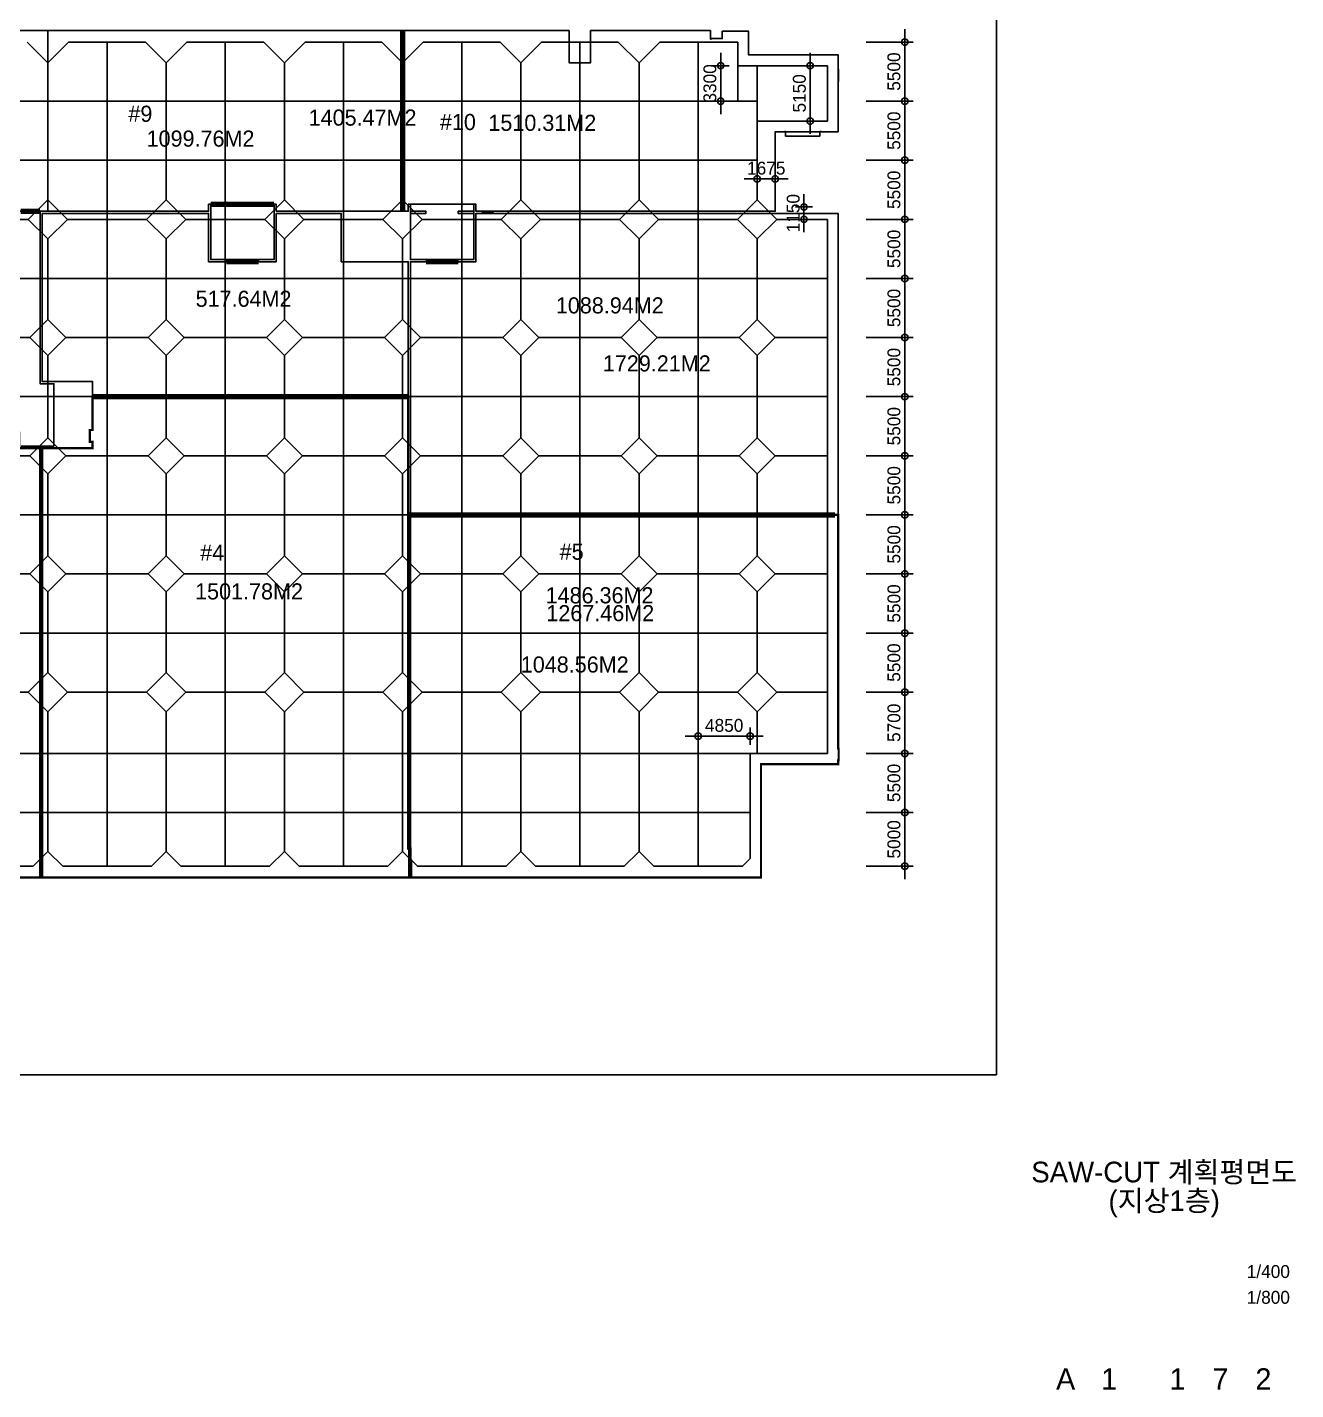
# Model space of a CAD drawing. Header units: millimetres. Extents: x -224470 to 893780, y -1288009 to 197746.
# Drawn here: x 201806 to 319839, y -222928 to -96132 of the extents above; entities that cross this region are included whole.
import ezdxf
from ezdxf.enums import TextEntityAlignment as Align

# ---------------------------------------------------------------- set-up
doc = ezdxf.new("R2010")
doc.units = ezdxf.units.MM
doc.header["$LTSCALE"] = 1000
doc.header["$MEASUREMENT"] = 0
doc.header["$PDSIZE"] = -10
doc.layers.get('0').update_dxf_attribs({"linetype": 'CONTINUOUS'})
doc.layers.get('Defpoints').update_dxf_attribs({"color": 171, "linetype": 'CONTINUOUS'})
for name, color, linetype in [('NDIM', 7, 'CONTINUOUS'), ('SAW-CUT', 6, 'CONTINUOUS'), ('TEXT-TITLE', 6, 'CONTINUOUS'), ('TEXT-기입', 6, 'CONTINUOUS')]:
    doc.layers.add(name, color=color, linetype=linetype)
doc.styles.add('CGS', font='cgse', dxfattribs={"bigfont": 'cgs'})
doc.styles.add('나눔바른고딕', font='')
doc.styles.get('나눔바른고딕').set_extended_font_data('나눔바른고딕')
doc.dimstyles.new('NDIM 1200', dxfattribs={"dimscale": 500, "dimtxt": 3, "dimasz": 1, "dimexe": 2, "dimexo": 2, "dimgap": 1, "dimtad": 1, "dimdec": 0, "dimdsep": 46, "dimtxsty": 'CGS', "dimblk": 'DOT0', "dimcen": 1, "dimdle": 8, "dimclrd": 2, "dimclre": 2, "dimclrt": 2, "dimadec": 0, "dimazin": 0, "dimtfac": 1, "dimtdec": 0, "dimtix": 1, "dimtmove": 2, "dimatfit": 3, "dimldrblk": 'DOT0', "dimfxl": 1, "dimtolj": 1, "dimtzin": 0, "dimlwd": -1, "dimlwe": -1, "dimarcsym": 0})

# ---------------------------------------------------------------- blocks, each defined once
blk = doc.blocks.new('DOT0')
blk.add_line((-3, 0), (3, 0))
at = {"color": 6}
blk.add_circle((0, 0), 0.75, dxfattribs=at)
blk = doc.blocks.new('*D247')
at = {"layer": 'Defpoints', "color": 0, "ltscale": 0.4, "transparency": 16777216}
for p in [(267930, -99709), (266330, -103009), (267930, -103009)]:
    blk.add_point(p, dxfattribs=at)
at = {"layer": 'NDIM', "ltscale": 0.4, "transparency": 16777216}
for p, q in [((267130, -99709), (265530, -99709)), ((266330, -99309), (266330, -98909)), ((266330, -99709), (266330, -103009)), ((267130, -103009), (265530, -103009)), ((266330, -103409), (266330, -103809))]:
    blk.add_line(p, q, dxfattribs=at)
at = {"layer": 'NDIM', "ltscale": 0.4, "transparency": 16777216, "xscale": 400, "yscale": 400, "zscale": 400}
for p, rotation in [((266330, -99709), 270), ((266330, -103009), 90)]:
    blk.add_blockref('DOT0', p, dxfattribs=dict(at, rotation=rotation))
at = {"layer": 'NDIM', "ltscale": 0.4, "transparency": 16777216, "insert": (265330, -101359), "char_height": 1200, "attachment_point": 5, "rotation": 90, "style": 'CGS'}
blk.add_mtext('\\A1;3300', dxfattribs=at)
blk = doc.blocks.new('*D249')
at = {"layer": 'Defpoints', "color": 0, "ltscale": 0.4, "transparency": 16777216}
for p in [(269080, -162109), (264230, -163709), (269080, -163709)]:
    blk.add_point(p, dxfattribs=at)
at = {"layer": 'NDIM', "ltscale": 0.4, "transparency": 16777216}
for p, q in [((264230, -162909), (264230, -161309)), ((264630, -162109), (268680, -162109)), ((269080, -162909), (269080, -161309))]:
    blk.add_line(p, q, dxfattribs=at)
at = {"layer": 'NDIM', "ltscale": 0.4, "transparency": 16777216, "xscale": 400, "yscale": 400, "zscale": 400, "rotation": 180}
blk.add_blockref('DOT0', (264230, -162109), dxfattribs=at)
at = {"layer": 'NDIM', "ltscale": 0.4, "transparency": 16777216, "xscale": 400, "yscale": 400, "zscale": 400}
blk.add_blockref('DOT0', (269080, -162109), dxfattribs=at)
at = {"layer": 'NDIM', "ltscale": 0.4, "transparency": 16777216, "insert": (266655, -161109), "char_height": 1200, "attachment_point": 5, "style": 'CGS'}
blk.add_mtext('\\A1;4850', dxfattribs=at)
blk = doc.blocks.new('*D223')
at = {"layer": 'Defpoints', "color": 0, "ltscale": 0.4, "transparency": 16777216}
for p in [(279055, -108509), (283455, -108509), (279055, -114009)]:
    blk.add_point(p, dxfattribs=at)
at = {"layer": 'NDIM', "ltscale": 0.4, "transparency": 16777216}
for p, q in [((279855, -108509), (284255, -108509)), ((283455, -113609), (283455, -108909)), ((279855, -114009), (284255, -114009))]:
    blk.add_line(p, q, dxfattribs=at)
at = {"layer": 'NDIM', "ltscale": 0.4, "transparency": 16777216, "xscale": 400, "yscale": 400, "zscale": 400}
for p, rotation in [((283455, -108509), 90), ((283455, -114009), 270)]:
    blk.add_blockref('DOT0', p, dxfattribs=dict(at, rotation=rotation))
at = {"layer": 'NDIM', "ltscale": 0.4, "transparency": 16777216, "insert": (282455, -111259), "char_height": 1200, "attachment_point": 5, "rotation": 90, "style": 'CGS'}
blk.add_mtext('\\A1;5500', dxfattribs=at)
blk = doc.blocks.new('*D224')
at = {"layer": 'Defpoints', "color": 0, "ltscale": 0.4, "transparency": 16777216}
for p in [(279055, -114009), (283455, -114009), (279055, -119509)]:
    blk.add_point(p, dxfattribs=at)
at = {"layer": 'NDIM', "ltscale": 0.4, "transparency": 16777216}
for p, q in [((279855, -114009), (284255, -114009)), ((283455, -119109), (283455, -114409)), ((279855, -119509), (284255, -119509))]:
    blk.add_line(p, q, dxfattribs=at)
at = {"layer": 'NDIM', "ltscale": 0.4, "transparency": 16777216, "xscale": 400, "yscale": 400, "zscale": 400}
for p, rotation in [((283455, -114009), 90), ((283455, -119509), 270)]:
    blk.add_blockref('DOT0', p, dxfattribs=dict(at, rotation=rotation))
at = {"layer": 'NDIM', "ltscale": 0.4, "transparency": 16777216, "insert": (282455, -116759), "char_height": 1200, "attachment_point": 5, "rotation": 90, "style": 'CGS'}
blk.add_mtext('\\A1;5500', dxfattribs=at)
blk = doc.blocks.new('*D225')
at = {"layer": 'Defpoints', "color": 0, "ltscale": 0.4, "transparency": 16777216}
for p in [(279055, -119509), (283455, -119509), (279055, -125009)]:
    blk.add_point(p, dxfattribs=at)
at = {"layer": 'NDIM', "ltscale": 0.4, "transparency": 16777216}
for p, q in [((279855, -119509), (284255, -119509)), ((283455, -124609), (283455, -119909)), ((279855, -125009), (284255, -125009))]:
    blk.add_line(p, q, dxfattribs=at)
at = {"layer": 'NDIM', "ltscale": 0.4, "transparency": 16777216, "xscale": 400, "yscale": 400, "zscale": 400}
for p, rotation in [((283455, -119509), 90), ((283455, -125009), 270)]:
    blk.add_blockref('DOT0', p, dxfattribs=dict(at, rotation=rotation))
at = {"layer": 'NDIM', "ltscale": 0.4, "transparency": 16777216, "insert": (282455, -122259), "char_height": 1200, "attachment_point": 5, "rotation": 90, "style": 'CGS'}
blk.add_mtext('\\A1;5500', dxfattribs=at)
blk = doc.blocks.new('*D226')
at = {"layer": 'Defpoints', "color": 0, "ltscale": 0.4, "transparency": 16777216}
for p in [(279055, -125009), (283455, -125009), (279055, -130509)]:
    blk.add_point(p, dxfattribs=at)
at = {"layer": 'NDIM', "ltscale": 0.4, "transparency": 16777216}
for p, q in [((279855, -125009), (284255, -125009)), ((283455, -130109), (283455, -125409)), ((279855, -130509), (284255, -130509))]:
    blk.add_line(p, q, dxfattribs=at)
at = {"layer": 'NDIM', "ltscale": 0.4, "transparency": 16777216, "xscale": 400, "yscale": 400, "zscale": 400}
for p, rotation in [((283455, -125009), 90), ((283455, -130509), 270)]:
    blk.add_blockref('DOT0', p, dxfattribs=dict(at, rotation=rotation))
at = {"layer": 'NDIM', "ltscale": 0.4, "transparency": 16777216, "insert": (282455, -127759), "char_height": 1200, "attachment_point": 5, "rotation": 90, "style": 'CGS'}
blk.add_mtext('\\A1;5500', dxfattribs=at)
blk = doc.blocks.new('*D227')
at = {"layer": 'Defpoints', "color": 0, "ltscale": 0.4, "transparency": 16777216}
for p in [(279055, -130509), (283455, -130509), (279055, -136009)]:
    blk.add_point(p, dxfattribs=at)
at = {"layer": 'NDIM', "ltscale": 0.4, "transparency": 16777216}
for p, q in [((279855, -130509), (284255, -130509)), ((283455, -135609), (283455, -130909)), ((279855, -136009), (284255, -136009))]:
    blk.add_line(p, q, dxfattribs=at)
at = {"layer": 'NDIM', "ltscale": 0.4, "transparency": 16777216, "xscale": 400, "yscale": 400, "zscale": 400}
for p, rotation in [((283455, -130509), 90), ((283455, -136009), 270)]:
    blk.add_blockref('DOT0', p, dxfattribs=dict(at, rotation=rotation))
at = {"layer": 'NDIM', "ltscale": 0.4, "transparency": 16777216, "insert": (282455, -133259), "char_height": 1200, "attachment_point": 5, "rotation": 90, "style": 'CGS'}
blk.add_mtext('\\A1;5500', dxfattribs=at)
blk = doc.blocks.new('*D228')
at = {"layer": 'Defpoints', "color": 0, "ltscale": 0.4, "transparency": 16777216}
for p in [(279055, -136009), (283455, -136009), (279055, -141509)]:
    blk.add_point(p, dxfattribs=at)
at = {"layer": 'NDIM', "ltscale": 0.4, "transparency": 16777216}
for p, q in [((279855, -136009), (284255, -136009)), ((283455, -141109), (283455, -136409)), ((279855, -141509), (284255, -141509))]:
    blk.add_line(p, q, dxfattribs=at)
at = {"layer": 'NDIM', "ltscale": 0.4, "transparency": 16777216, "xscale": 400, "yscale": 400, "zscale": 400}
for p, rotation in [((283455, -136009), 90), ((283455, -141509), 270)]:
    blk.add_blockref('DOT0', p, dxfattribs=dict(at, rotation=rotation))
at = {"layer": 'NDIM', "ltscale": 0.4, "transparency": 16777216, "insert": (282455, -138759), "char_height": 1200, "attachment_point": 5, "rotation": 90, "style": 'CGS'}
blk.add_mtext('\\A1;5500', dxfattribs=at)
blk = doc.blocks.new('*D229')
at = {"layer": 'Defpoints', "color": 0, "ltscale": 0.4, "transparency": 16777216}
for p in [(279055, -141509), (283455, -141509), (279055, -147009)]:
    blk.add_point(p, dxfattribs=at)
at = {"layer": 'NDIM', "ltscale": 0.4, "transparency": 16777216}
for p, q in [((279855, -141509), (284255, -141509)), ((283455, -146609), (283455, -141909)), ((279855, -147009), (284255, -147009))]:
    blk.add_line(p, q, dxfattribs=at)
at = {"layer": 'NDIM', "ltscale": 0.4, "transparency": 16777216, "xscale": 400, "yscale": 400, "zscale": 400}
for p, rotation in [((283455, -141509), 90), ((283455, -147009), 270)]:
    blk.add_blockref('DOT0', p, dxfattribs=dict(at, rotation=rotation))
at = {"layer": 'NDIM', "ltscale": 0.4, "transparency": 16777216, "insert": (282455, -144259), "char_height": 1200, "attachment_point": 5, "rotation": 90, "style": 'CGS'}
blk.add_mtext('\\A1;5500', dxfattribs=at)
blk = doc.blocks.new('*D230')
at = {"layer": 'Defpoints', "color": 0, "ltscale": 0.4, "transparency": 16777216}
for p in [(279055, -147009), (283455, -147009), (279055, -152509)]:
    blk.add_point(p, dxfattribs=at)
at = {"layer": 'NDIM', "ltscale": 0.4, "transparency": 16777216}
for p, q in [((279855, -147009), (284255, -147009)), ((283455, -152109), (283455, -147409)), ((279855, -152509), (284255, -152509))]:
    blk.add_line(p, q, dxfattribs=at)
at = {"layer": 'NDIM', "ltscale": 0.4, "transparency": 16777216, "xscale": 400, "yscale": 400, "zscale": 400}
for p, rotation in [((283455, -147009), 90), ((283455, -152509), 270)]:
    blk.add_blockref('DOT0', p, dxfattribs=dict(at, rotation=rotation))
at = {"layer": 'NDIM', "ltscale": 0.4, "transparency": 16777216, "insert": (282455, -149759), "char_height": 1200, "attachment_point": 5, "rotation": 90, "style": 'CGS'}
blk.add_mtext('\\A1;5500', dxfattribs=at)
blk = doc.blocks.new('*D231')
at = {"layer": 'Defpoints', "color": 0, "ltscale": 0.4, "transparency": 16777216}
for p in [(279055, -152509), (283455, -152509), (279055, -158009)]:
    blk.add_point(p, dxfattribs=at)
at = {"layer": 'NDIM', "ltscale": 0.4, "transparency": 16777216}
for p, q in [((279855, -152509), (284255, -152509)), ((283455, -157609), (283455, -152909)), ((279855, -158009), (284255, -158009))]:
    blk.add_line(p, q, dxfattribs=at)
at = {"layer": 'NDIM', "ltscale": 0.4, "transparency": 16777216, "xscale": 400, "yscale": 400, "zscale": 400}
for p, rotation in [((283455, -152509), 90), ((283455, -158009), 270)]:
    blk.add_blockref('DOT0', p, dxfattribs=dict(at, rotation=rotation))
at = {"layer": 'NDIM', "ltscale": 0.4, "transparency": 16777216, "insert": (282455, -155259), "char_height": 1200, "attachment_point": 5, "rotation": 90, "style": 'CGS'}
blk.add_mtext('\\A1;5500', dxfattribs=at)
blk = doc.blocks.new('*D232')
at = {"layer": 'Defpoints', "color": 0, "ltscale": 0.4, "transparency": 16777216}
for p in [(279055, -158009), (283455, -158009), (279055, -163709)]:
    blk.add_point(p, dxfattribs=at)
at = {"layer": 'NDIM', "ltscale": 0.4, "transparency": 16777216}
for p, q in [((279855, -158009), (284255, -158009)), ((283455, -163309), (283455, -158409)), ((279855, -163709), (284255, -163709))]:
    blk.add_line(p, q, dxfattribs=at)
at = {"layer": 'NDIM', "ltscale": 0.4, "transparency": 16777216, "xscale": 400, "yscale": 400, "zscale": 400}
for p, rotation in [((283455, -158009), 90), ((283455, -163709), 270)]:
    blk.add_blockref('DOT0', p, dxfattribs=dict(at, rotation=rotation))
at = {"layer": 'NDIM', "ltscale": 0.4, "transparency": 16777216, "insert": (282455, -160859), "char_height": 1200, "attachment_point": 5, "rotation": 90, "style": 'CGS'}
blk.add_mtext('\\A1;5700', dxfattribs=at)
blk = doc.blocks.new('*D233')
at = {"layer": 'Defpoints', "color": 0, "ltscale": 0.4, "transparency": 16777216}
for p in [(279055, -163709), (283455, -163709), (279055, -169209)]:
    blk.add_point(p, dxfattribs=at)
at = {"layer": 'NDIM', "ltscale": 0.4, "transparency": 16777216}
for p, q in [((279855, -163709), (284255, -163709)), ((283455, -168809), (283455, -164109)), ((279855, -169209), (284255, -169209))]:
    blk.add_line(p, q, dxfattribs=at)
at = {"layer": 'NDIM', "ltscale": 0.4, "transparency": 16777216, "xscale": 400, "yscale": 400, "zscale": 400}
for p, rotation in [((283455, -163709), 90), ((283455, -169209), 270)]:
    blk.add_blockref('DOT0', p, dxfattribs=dict(at, rotation=rotation))
at = {"layer": 'NDIM', "ltscale": 0.4, "transparency": 16777216, "insert": (282455, -166459), "char_height": 1200, "attachment_point": 5, "rotation": 90, "style": 'CGS'}
blk.add_mtext('\\A1;5500', dxfattribs=at)
blk = doc.blocks.new('*D234')
at = {"layer": 'Defpoints', "color": 0, "ltscale": 0.4, "transparency": 16777216}
for p in [(279055, -169209), (283455, -169209), (279055, -174209)]:
    blk.add_point(p, dxfattribs=at)
at = {"layer": 'NDIM', "ltscale": 0.4, "transparency": 16777216}
for p, q in [((279855, -169209), (284255, -169209)), ((283455, -173809), (283455, -169609)), ((279855, -174209), (284255, -174209))]:
    blk.add_line(p, q, dxfattribs=at)
at = {"layer": 'NDIM', "ltscale": 0.4, "transparency": 16777216, "xscale": 400, "yscale": 400, "zscale": 400}
for p, rotation in [((283455, -169209), 90), ((283455, -174209), 270)]:
    blk.add_blockref('DOT0', p, dxfattribs=dict(at, rotation=rotation))
at = {"layer": 'NDIM', "ltscale": 0.4, "transparency": 16777216, "insert": (282455, -171709), "char_height": 1200, "attachment_point": 5, "rotation": 90, "style": 'CGS'}
blk.add_mtext('\\A1;5000', dxfattribs=at)
blk = doc.blocks.new('*D335')
at = {"layer": 'Defpoints', "color": 0, "ltscale": 0.4, "transparency": 16777216}
for p in [(269730, -110251), (269730, -111851), (271405, -111851)]:
    blk.add_point(p, dxfattribs=at)
at = {"layer": 'NDIM', "ltscale": 0.4, "transparency": 16777216}
for p, q in [((269330, -110251), (268930, -110251)), ((269730, -111051), (269730, -109451)), ((271405, -110251), (269730, -110251)), ((271405, -111051), (271405, -109451)), ((271805, -110251), (272205, -110251))]:
    blk.add_line(p, q, dxfattribs=at)
at = {"layer": 'NDIM', "ltscale": 0.4, "transparency": 16777216, "xscale": 400, "yscale": 400, "zscale": 400}
blk.add_blockref('DOT0', (269730, -110251), dxfattribs=at)
at = {"layer": 'NDIM', "ltscale": 0.4, "transparency": 16777216, "xscale": 400, "yscale": 400, "zscale": 400, "rotation": 180}
blk.add_blockref('DOT0', (271405, -110251), dxfattribs=at)
at = {"layer": 'NDIM', "ltscale": 0.4, "transparency": 16777216, "insert": (270568, -109251), "char_height": 1200, "attachment_point": 5, "style": 'CGS'}
blk.add_mtext('\\A1;1675', dxfattribs=at)
blk = doc.blocks.new('*D336')
at = {"layer": 'Defpoints', "color": 0, "ltscale": 0.4, "transparency": 16777216}
for p in [(272480, -112859), (272480, -114009), (274080, -112859)]:
    blk.add_point(p, dxfattribs=at)
at = {"layer": 'NDIM', "ltscale": 0.4, "transparency": 16777216}
for p, q in [((274080, -112459), (274080, -112059)), ((273280, -112859), (274880, -112859)), ((273280, -114009), (274880, -114009)), ((274080, -114009), (274080, -112859)), ((274080, -114409), (274080, -114809))]:
    blk.add_line(p, q, dxfattribs=at)
at = {"layer": 'NDIM', "ltscale": 0.4, "transparency": 16777216, "xscale": 400, "yscale": 400, "zscale": 400}
for p, rotation in [((274080, -112859), 270), ((274080, -114009), 90)]:
    blk.add_blockref('DOT0', p, dxfattribs=dict(at, rotation=rotation))
at = {"layer": 'NDIM', "ltscale": 0.4, "transparency": 16777216, "insert": (273080, -113434), "char_height": 1200, "attachment_point": 5, "rotation": 90, "style": 'CGS'}
blk.add_mtext('\\A1;1150', dxfattribs=at)
blk = doc.blocks.new('*D341')
at = {"layer": 'Defpoints', "color": 0, "ltscale": 0.4, "transparency": 16777216}
for p in [(279055, -103009), (283455, -103009), (279055, -108509)]:
    blk.add_point(p, dxfattribs=at)
at = {"layer": 'NDIM', "ltscale": 0.4, "transparency": 16777216}
for p, q in [((279855, -103009), (284255, -103009)), ((283455, -108109), (283455, -103409)), ((279855, -108509), (284255, -108509))]:
    blk.add_line(p, q, dxfattribs=at)
at = {"layer": 'NDIM', "ltscale": 0.4, "transparency": 16777216, "xscale": 400, "yscale": 400, "zscale": 400}
for p, rotation in [((283455, -103009), 90), ((283455, -108509), 270)]:
    blk.add_blockref('DOT0', p, dxfattribs=dict(at, rotation=rotation))
at = {"layer": 'NDIM', "ltscale": 0.4, "transparency": 16777216, "insert": (282455, -105759), "char_height": 1200, "attachment_point": 5, "rotation": 90, "style": 'CGS'}
blk.add_mtext('\\A1;5500', dxfattribs=at)
blk = doc.blocks.new('*D342')
at = {"layer": 'Defpoints', "color": 0, "ltscale": 0.4, "transparency": 16777216}
for p in [(279055, -97509), (283455, -97509), (279055, -103009)]:
    blk.add_point(p, dxfattribs=at)
at = {"layer": 'NDIM', "ltscale": 0.4, "transparency": 16777216}
for p, q in [((279855, -97509), (284255, -97509)), ((283455, -102609), (283455, -97909)), ((279855, -103009), (284255, -103009))]:
    blk.add_line(p, q, dxfattribs=at)
at = {"layer": 'NDIM', "ltscale": 0.4, "transparency": 16777216, "xscale": 400, "yscale": 400, "zscale": 400}
for p, rotation in [((283455, -97509), 90), ((283455, -103009), 270)]:
    blk.add_blockref('DOT0', p, dxfattribs=dict(at, rotation=rotation))
at = {"layer": 'NDIM', "ltscale": 0.4, "transparency": 16777216, "insert": (282455, -100259), "char_height": 1200, "attachment_point": 5, "rotation": 90, "style": 'CGS'}
blk.add_mtext('\\A1;5500', dxfattribs=at)
blk = doc.blocks.new('*D343')
at = {"layer": 'Defpoints', "color": 0, "ltscale": 0.4, "transparency": 16777216}
for p in [(276255, -99709), (274655, -104859), (276255, -104859)]:
    blk.add_point(p, dxfattribs=at)
at = {"layer": 'NDIM', "ltscale": 0.4, "transparency": 16777216}
for p, q in [((275455, -99709), (273855, -99709)), ((274655, -100109), (274655, -104459)), ((275455, -104859), (273855, -104859))]:
    blk.add_line(p, q, dxfattribs=at)
at = {"layer": 'NDIM', "ltscale": 0.4, "transparency": 16777216, "xscale": 400, "yscale": 400, "zscale": 400}
for p, rotation in [((274655, -99709), 90), ((274655, -104859), 270)]:
    blk.add_blockref('DOT0', p, dxfattribs=dict(at, rotation=rotation))
at = {"layer": 'NDIM', "ltscale": 0.4, "transparency": 16777216, "insert": (273655, -102284), "char_height": 1200, "attachment_point": 5, "rotation": 90, "style": 'CGS'}
blk.add_mtext('\\A1;5150', dxfattribs=at)

msp = doc.modelspace()

# ---------------------------------------------------------------- linework, layer by layer
at = {"color": 1, "ltscale": 10000, "const_width": 500}
for points in [[(236730.1, -96434.5), (236730.1, -113259.5)], [(224780.1, -112609.5), (218880.1, -112609.5)], [(201205.1, -113259.5), (203005.1, -113259.5)], [(220330.1, -117959.5), (223330.1, -117959.5)], [(238905.1, -117959.5), (241905.1, -117959.5)], [(237255.1, -130509.5), (207880.1, -130509.5)], [(276955.8, -141509.5), (237155.8, -141509.5)]]:
    msp.add_lwpolyline(points, dxfattribs=at)
at = {"color": 3, "ltscale": 10000}
for points in [[(201205.1, -135109.5), (204280.1, -135109.5), (204280.1, -129309.5), (203005.1, -129309.5), (203005.1, -113259.5), (203730.1, -113259.5), (203730.1, -96434.5), (170730.1, -96434.5)], [(203730.1, -96434.5), (203730.1, -113259.5), (218680.1, -113259.5), (218680.1, -112609.5), (218880.1, -112609.5), (218880.1, -117759.5), (220330.1, -117759.5), (220330.1, -117959.5), (218680.1, -117959.5), (218680.1, -113459.5), (203205.1, -113459.5), (203205.1, -129109.5), (207880.1, -129109.5), (207880.1, -130509.5), (237255.1, -130509.5), (237255.1, -117959.5), (231030.1, -117959.5), (231030.1, -113459.5), (224980.1, -113459.5), (224980.1, -117959.5), (223330.1, -117959.5), (223330.1, -117759.5), (224780.1, -117759.5), (224780.1, -112602.8), (224980.1, -112602.8), (224980.1, -113259.5), (236730.1, -113259.5), (236730.1, -96434.5), (203730.1, -96434.5)], [(237255.1, -113259.5), (236730.1, -113259.5), (236730.1, -96434.5), (252230.1, -96434.5), (252230.1, -99434.5), (254230.1, -99434.5), (254230.1, -96434.5), (265380.1, -96434.5), (265380.1, -97234.5), (265455.1, -97234.5), (265455.1, -97184.5), (266480.1, -97184.5), (266480.1, -96509.5), (268930.1, -96509.5), (268930.1, -98709.5), (277255.1, -98709.5), (277255.1, -100059.5), (277305.1, -100059.5), (277305.1, -101159.5), (277255.1, -101159.5), (277255.1, -105859.5), (275667.1, -105859.5), (275667.1, -105844.5), (275565.1, -105844.5), (275565.1, -106259.5), (272365.1, -106259.5), (272365.1, -105844.5), (272263.1, -105844.5), (272263.1, -105859.5), (271405.1, -105859.5), (271405.1, -113259.5), (243555.1, -113259.5), (243555.1, -112609.5), (243355.1, -112609.5), (243355.1, -113259.5), (241915.1, -113259.5), (241915.1, -113459.5), (243355.1, -113459.5), (243355.1, -117759.5), (241905.1, -117759.5), (241905.1, -117747), (241860.1, -117747), (241860.1, -117972), (241905.1, -117972), (241905.1, -117959.5), (243555.1, -117959.5), (243555.1, -113459.5), (244105.1, -113459.5), (244105.1, -113409.5), (245205.1, -113409.5), (245205.1, -113459.5), (277255.1, -113459.5), (277255.1, -141509.5), (237455.1, -141509.5), (237455.1, -117959.5), (238905.1, -117959.5), (238905.1, -117972), (238950.1, -117972), (238950.1, -117747), (238905.1, -117747), (238905.1, -117759.5), (237455.1, -117759.5), (237455.1, -113459.5), (238895.1, -113459.5), (238895.1, -113259.5), (237455.1, -113259.5), (237455.1, -112602.8), (237255.1, -112602.8), (237255.1, -113259.5)]]:
    msp.add_lwpolyline(points, dxfattribs=at)
at = {"color": 2, "ltscale": 10000}
for points in [[(192730.1, -96434.5), (252230.1, -96434.5), (252230.1, -99434.5), (254230.1, -99434.5), (254230.1, -96434.5), (265380.1, -96434.5), (265380.1, -97234.5), (265455.1, -97234.5), (265455.1, -97184.5), (266480.1, -97184.5), (266480.1, -96509.5), (268930.1, -96509.5), (268930.1, -98709.5), (277255.1, -98709.5), (277255.1, -105859.5), (271405.1, -105859.5), (271405.1, -113259.5)], [(271405.1, -113259.5), (243555.1, -113259.5), (243555.1, -112609.5), (243355.1, -112609.5), (243355.1, -117759.5), (237455.1, -117759.5), (237455.1, -112602.8), (237255.1, -112602.8), (237255.1, -113259.5), (224980.1, -113259.5), (224980.1, -112602.8), (224778.6, -112611), (224780.1, -117759.5), (218880.1, -117759.5), (218880.1, -112611), (218680.1, -112609.5), (218680.1, -113259.5), (192730.1, -113259.5)], [(237255.1, -117959.5), (231030.1, -117959.5), (231030.1, -113459.5), (224980.1, -113459.5), (224980.1, -117959.5), (218680.1, -117959.5), (218680.1, -113459.5), (203205.1, -113459.5), (203205.1, -129109.5), (207880.1, -129109.5), (207880.1, -130509.5), (237255.1, -130509.5), (237255.1, -117959.5)], [(243555.1, -113459.5), (243555.1, -117959.5), (237455.1, -117959.5), (237455.1, -141509.5), (277255.1, -141509.5), (277255.1, -113459.5), (243555.1, -113459.5)]]:
    msp.add_lwpolyline(points, dxfattribs=at)
at = {"color": 1, "ltscale": 10000}
msp.add_lwpolyline([(243355.1, -112609.5), (237455.1, -112609.5)], dxfattribs=at)
at = {"color": 3, "ltscale": 10000, "const_width": 200}
for points in [[(171455.1, -130509.5), (171455.1, -175259.5), (203005.1, -175259.5), (203005.1, -135309.5), (201005.1, -135309.5), (201005.1, -134959.5), (201055.1, -134959.5), (201055.1, -133859.5), (201005.1, -133859.5), (201005.1, -130509.5), (171455.1, -130509.5)], [(207880.1, -130509.5), (207880.1, -133609.5), (207630.1, -133609.5), (207630.1, -134709.5), (207880.1, -134709.5), (207880.1, -135309.5), (203205.1, -135309.5), (203205.1, -175259.5), (237330.1, -175259.5), (237330.1, -172559.5), (237255.1, -172559.5), (237255.1, -130509.5), (207880.1, -130509.5)], [(247730.1, -141509.5), (237455.1, -141509.5), (237455.1, -172559.5), (237480.1, -172559.5), (237480.1, -173659.5), (237530.1, -173659.5), (237530.1, -175259.5), (270080.1, -175259.5), (270080.1, -164709.5), (277255.1, -164709.5), (277255.1, -164359.5), (277305.1, -164359.5), (277305.1, -163259.5), (277255.1, -163259.5), (277255.1, -141509.5), (247730.1, -141509.5)]]:
    msp.add_lwpolyline(points, dxfattribs=at)
at = {"layer": 'Defpoints', "ltscale": 10000}
msp.add_lwpolyline([(292000, -193621.9), (8000, -193621.9), (8000, -32654.1), (292000, -32654.1)], close=True, dxfattribs=at)
at = {"layer": 'SAW-CUT', "ltscale": 10000}
for p, q in [((201805.8, -97509.5), (203730.1, -99433.7)), ((203730.1, -99433.7), (205654.4, -97509.5)), ((205654.4, -97509.5), (212805.8, -97509.5)), ((209230.1, -97509.5), (209230.1, -174209.5)), ((212805.8, -97509.5), (214730.1, -99433.7)), ((214730.1, -99433.7), (216654.4, -97509.5)), ((216654.4, -97509.5), (223805.8, -97509.5)), ((220230.1, -97509.5), (220230.1, -174209.5)), ((223805.8, -97509.5), (225730.1, -99433.7)), ((225730.1, -99433.7), (227654.4, -97509.5)), ((227654.4, -97509.5), (234805.8, -97509.5)), ((231230.1, -97509.5), (231230.1, -174209.5)), ((234805.8, -97509.5), (236730.1, -99433.7)), ((236730.1, -99433.7), (238654.4, -97509.5)), ((238654.4, -97509.5), (245805.8, -97509.5)), ((242230.1, -97509.5), (242230.1, -174209.5)), ((245805.8, -97509.5), (247730.1, -99433.7)), ((247730.1, -99433.7), (249654.4, -97509.5)), ((249654.4, -97509.5), (256805.8, -97509.5)), ((253230.1, -97509.5), (253230.1, -174209.5)), ((256805.8, -97509.5), (258730.1, -99433.7)), ((260654.4, -97509.5), (258730.1, -99433.7)), ((267930.1, -97509.5), (260654.4, -97509.5)), ((264230.1, -97509.5), (264230.1, -174209.5)), ((267930.1, -99709.5), (267930.1, -97509.5)), ((203730.1, -99433.7), (203730.1, -112185.2)), ((214730.1, -99433.7), (214730.1, -112185.2)), ((225730.1, -99433.7), (225730.1, -112185.2)), ((236730.1, -99433.7), (236730.1, -112185.2)), ((247730.1, -99433.7), (247730.1, -112185.2)), ((258730.1, -99433.7), (258730.1, -112185.2)), ((276255.1, -99709.5), (267930.1, -99709.5)), ((267930.1, -99709.5), (267930.1, -103009.5)), ((269730.1, -104859.5), (269730.1, -99709.5)), ((276255.1, -104859.5), (276255.1, -99709.5)), ((269730.1, -103009.5), (105180.1, -103009.5)), ((269730.1, -112185.2), (269730.1, -104859.5)), ((269730.1, -104859.5), (276255.1, -104859.5)), ((105180.1, -108509.5), (269730.1, -108509.5)), ((194554.4, -114009.5), (201905.8, -114009.5)), ((205554.4, -114009.5), (212905.8, -114009.5)), ((216554.4, -114009.5), (223905.8, -114009.5)), ((227554.4, -114009.5), (234905.8, -114009.5)), ((238554.4, -114009.5), (245905.8, -114009.5)), ((249554.4, -114009.5), (256905.8, -114009.5)), ((260554.4, -114009.5), (267905.8, -114009.5)), ((271554.4, -114009.5), (276255.1, -114009.5)), ((276255.1, -163709.5), (276255.1, -114009.5)), ((203730.1, -115833.7), (203730.1, -123335.2)), ((214730.1, -115833.7), (214730.1, -123335.2)), ((225730.1, -115833.7), (225730.1, -123335.2)), ((236730.1, -115833.7), (236730.1, -123335.2)), ((247730.1, -115833.7), (247730.1, -123335.2)), ((258730.1, -115833.7), (258730.1, -123335.2)), ((269730.1, -115833.7), (269730.1, -123335.2)), ((276255.1, -119509.5), (105180.1, -119509.5)), ((202055.8, -125009.5), (194404.4, -125009.5)), ((213055.8, -125009.5), (205404.4, -125009.5)), ((224055.8, -125009.5), (216404.4, -125009.5)), ((235055.8, -125009.5), (227404.4, -125009.5)), ((246055.8, -125009.5), (238404.4, -125009.5)), ((257055.8, -125009.5), (249404.4, -125009.5)), ((268055.8, -125009.5), (260404.4, -125009.5)), ((271404.4, -125009.5), (276255.1, -125009.5)), ((203730.1, -126683.7), (203730.1, -134335.2)), ((214730.1, -126683.7), (214730.1, -134335.2)), ((225730.1, -126683.7), (225730.1, -134335.2)), ((236730.1, -126683.7), (236730.1, -134335.2)), ((247730.1, -126683.7), (247730.1, -134335.2)), ((258730.1, -126683.7), (258730.1, -134335.2)), ((269730.1, -126683.7), (269730.1, -134335.2)), ((276255.1, -130509.5), (105180.1, -130509.5)), ((202055.8, -136009.5), (194404.4, -136009.5)), ((213055.8, -136009.5), (205404.4, -136009.5)), ((224055.8, -136009.5), (216404.4, -136009.5)), ((235055.8, -136009.5), (227404.4, -136009.5)), ((246055.8, -136009.5), (238404.4, -136009.5)), ((257055.8, -136009.5), (249404.4, -136009.5)), ((268055.8, -136009.5), (260404.4, -136009.5)), ((271404.4, -136009.5), (276255.1, -136009.5)), ((203730.1, -137683.7), (203730.1, -145335.2)), ((214730.1, -137683.7), (214730.1, -145335.2)), ((225730.1, -137683.7), (225730.1, -145335.2)), ((236730.1, -137683.7), (236730.1, -145335.2)), ((247730.1, -137683.7), (247730.1, -145335.2)), ((258730.1, -137683.7), (258730.1, -145335.2)), ((269730.1, -137683.7), (269730.1, -145335.2)), ((276255.1, -141509.5), (105180.1, -141509.5)), ((202055.8, -147009.5), (194404.4, -147009.5)), ((213055.8, -147009.5), (205404.4, -147009.5)), ((224055.8, -147009.5), (216404.4, -147009.5)), ((235055.8, -147009.5), (227404.4, -147009.5)), ((246055.8, -147009.5), (238404.4, -147009.5)), ((257055.8, -147009.5), (249404.4, -147009.5)), ((268055.8, -147009.5), (260404.4, -147009.5)), ((271404.4, -147009.5), (276255.1, -147009.5)), ((203730.1, -148683.7), (203730.1, -156185.2)), ((214730.1, -148683.7), (214730.1, -156185.2)), ((225730.1, -148683.7), (225730.1, -156185.2)), ((236730.1, -148683.7), (236730.1, -156185.2)), ((247730.1, -148683.7), (247730.1, -156185.2)), ((258730.1, -148683.7), (258730.1, -156185.2)), ((269730.1, -148683.7), (269730.1, -156185.2)), ((276255.1, -152509.5), (105180.1, -152509.5)), ((194554.4, -158009.5), (201905.8, -158009.5)), ((205554.4, -158009.5), (212905.8, -158009.5)), ((216554.4, -158009.5), (223905.8, -158009.5)), ((227554.4, -158009.5), (234905.8, -158009.5)), ((238554.4, -158009.5), (245905.8, -158009.5)), ((249554.4, -158009.5), (256905.8, -158009.5)), ((260554.4, -158009.5), (267905.8, -158009.5)), ((271554.4, -158009.5), (276255.1, -158009.5)), ((203730.1, -172835.2), (203730.1, -159833.7)), ((214730.1, -172835.2), (214730.1, -159833.7)), ((225730.1, -172835.2), (225730.1, -159833.7)), ((236730.1, -172835.2), (236730.1, -159833.7)), ((247730.1, -172835.2), (247730.1, -159833.7)), ((258730.1, -172835.2), (258730.1, -159833.7)), ((269730.1, -163709.5), (269730.1, -159833.7)), ((269080.1, -163709.5), (105180.1, -163709.5)), ((269080.1, -173485.2), (269080.1, -163709.5)), ((269080.1, -163709.5), (276255.1, -163709.5)), ((269080.1, -169209.5), (105180.1, -169209.5)), ((203730.1, -172835.2), (202355.8, -174209.5)), ((205104.4, -174209.5), (203730.1, -172835.2)), ((214730.1, -172835.2), (213355.8, -174209.5)), ((216104.4, -174209.5), (214730.1, -172835.2)), ((225730.1, -172835.2), (224355.8, -174209.5)), ((227104.4, -174209.5), (225730.1, -172835.2)), ((236730.1, -172835.2), (235355.8, -174209.5)), ((238104.4, -174209.5), (236730.1, -172835.2)), ((247730.1, -172835.2), (246355.8, -174209.5)), ((249104.4, -174209.5), (247730.1, -172835.2)), ((258730.1, -172835.2), (257355.8, -174209.5)), ((260104.4, -174209.5), (258730.1, -172835.2)), ((269080.1, -173485.2), (268355.8, -174209.5)), ((202355.8, -174209.5), (194104.4, -174209.5)), ((213355.8, -174209.5), (205104.4, -174209.5)), ((224355.8, -174209.5), (216104.4, -174209.5)), ((235355.8, -174209.5), (227104.4, -174209.5)), ((246355.8, -174209.5), (238104.4, -174209.5)), ((257355.8, -174209.5), (249104.4, -174209.5)), ((268355.8, -174209.5), (260104.4, -174209.5))]:
    msp.add_line(p, q, dxfattribs=at)
for points in [[(203730.1, -112185.2), (201905.8, -114009.5), (203730.1, -115833.7), (205554.4, -114009.5)], [(214730.1, -112185.2), (212905.8, -114009.5), (214730.1, -115833.7), (216554.4, -114009.5)], [(225730.1, -112185.2), (223905.8, -114009.5), (225730.1, -115833.7), (227554.4, -114009.5)], [(236730.1, -112185.2), (234905.8, -114009.5), (236730.1, -115833.7), (238554.4, -114009.5)], [(247730.1, -112185.2), (245905.8, -114009.5), (247730.1, -115833.7), (249554.4, -114009.5)], [(258730.1, -112185.2), (256905.8, -114009.5), (258730.1, -115833.7), (260554.4, -114009.5)], [(269730.1, -112185.2), (267905.8, -114009.5), (269730.1, -115833.7), (271554.4, -114009.5)], [(202055.8, -125009.5), (203730.1, -126683.7), (205404.4, -125009.5), (203730.1, -123335.2)], [(213055.8, -125009.5), (214730.1, -126683.7), (216404.4, -125009.5), (214730.1, -123335.2)], [(224055.8, -125009.5), (225730.1, -126683.7), (227404.4, -125009.5), (225730.1, -123335.2)], [(235055.8, -125009.5), (236730.1, -126683.7), (238404.4, -125009.5), (236730.1, -123335.2)], [(246055.8, -125009.5), (247730.1, -126683.7), (249404.4, -125009.5), (247730.1, -123335.2)], [(257055.8, -125009.5), (258730.1, -126683.7), (260404.4, -125009.5), (258730.1, -123335.2)], [(268055.8, -125009.5), (269730.1, -126683.7), (271404.4, -125009.5), (269730.1, -123335.2)], [(202055.8, -136009.5), (203730.1, -137683.7), (205404.4, -136009.5), (203730.1, -134335.2)], [(213055.8, -136009.5), (214730.1, -137683.7), (216404.4, -136009.5), (214730.1, -134335.2)], [(224055.8, -136009.5), (225730.1, -137683.7), (227404.4, -136009.5), (225730.1, -134335.2)], [(235055.8, -136009.5), (236730.1, -137683.7), (238404.4, -136009.5), (236730.1, -134335.2)], [(246055.8, -136009.5), (247730.1, -137683.7), (249404.4, -136009.5), (247730.1, -134335.2)], [(257055.8, -136009.5), (258730.1, -137683.7), (260404.4, -136009.5), (258730.1, -134335.2)], [(268055.8, -136009.5), (269730.1, -137683.7), (271404.4, -136009.5), (269730.1, -134335.2)], [(202055.8, -147009.5), (203730.1, -148683.7), (205404.4, -147009.5), (203730.1, -145335.2)], [(213055.8, -147009.5), (214730.1, -148683.7), (216404.4, -147009.5), (214730.1, -145335.2)], [(224055.8, -147009.5), (225730.1, -148683.7), (227404.4, -147009.5), (225730.1, -145335.2)], [(235055.8, -147009.5), (236730.1, -148683.7), (238404.4, -147009.5), (236730.1, -145335.2)], [(246055.8, -147009.5), (247730.1, -148683.7), (249404.4, -147009.5), (247730.1, -145335.2)], [(257055.8, -147009.5), (258730.1, -148683.7), (260404.4, -147009.5), (258730.1, -145335.2)], [(268055.8, -147009.5), (269730.1, -148683.7), (271404.4, -147009.5), (269730.1, -145335.2)], [(203730.1, -156185.2), (201905.8, -158009.5), (203730.1, -159833.7), (205554.4, -158009.5)], [(214730.1, -156185.2), (212905.8, -158009.5), (214730.1, -159833.7), (216554.4, -158009.5)], [(225730.1, -156185.2), (223905.8, -158009.5), (225730.1, -159833.7), (227554.4, -158009.5)], [(236730.1, -156185.2), (234905.8, -158009.5), (236730.1, -159833.7), (238554.4, -158009.5)], [(247730.1, -156185.2), (245905.8, -158009.5), (247730.1, -159833.7), (249554.4, -158009.5)], [(258730.1, -156185.2), (256905.8, -158009.5), (258730.1, -159833.7), (260554.4, -158009.5)], [(269730.1, -156185.2), (267905.8, -158009.5), (269730.1, -159833.7), (271554.4, -158009.5)]]:
    msp.add_lwpolyline(points, close=True, dxfattribs=at)

# ---------------------------------------------------------------- texts
at = {"ltscale": 10000, "style": '나눔바른고딕'}
for s, p in [('#9', (211217.3, -104930.2)), ('#10', (240204.9, -105698.2)), ('#4', (217895.6, -145780.4)), ('#5', (251346.4, -145684.5))]:
    msp.add_text(s, height=1500, dxfattribs=at).set_placement(p)
at = {"color": 2, "ltscale": 10000, "style": '나눔바른고딕'}
for s, p in [('1405.47M2 ', (227988.8, -105288.5)), ('517.64M2 ', (217471.4, -122149.9)), ('1088.94M2 ', (250992.6, -122766)), ('1729.21M2 ', (255365.5, -128166)), ('1267.46M2 ', (250106.8, -151405.3)), ('1048.56M2 ', (247730.1, -156185.2))]:
    msp.add_text(s, height=1500, dxfattribs=at).set_placement(p)
at = {"color": 3, "ltscale": 10000, "style": '나눔바른고딕'}
for s, p in [('1510.31M2 ', (244712.9, -105772.6)), ('1099.76M2 ', (212909.9, -107243.5)), ('1501.78M2 ', (217423.5, -149382.5)), ('1486.36M2 ', (250038.8, -149745))]:
    msp.add_text(s, height=1500, dxfattribs=at).set_placement(p)
at = {"layer": 'TEXT-TITLE', "style": '나눔바른고딕'}
for s, p in [('SAW-CUT 계획평면도', (307600, -202666.7)), ('(지상1층)', (307600, -205333.3))]:
    msp.add_text(s, height=1920, dxfattribs=at).set_placement(p, align=Align.MIDDLE_CENTER)
at = {"layer": 'TEXT-기입', "style": '나눔바른고딕'}
for s, p in [('1/400', (315281.5, -212888.5)), ('1/800', (315281.5, -215288.5))]:
    msp.add_text(s, height=1200, dxfattribs=at).set_placement(p, align=Align.BOTTOM_LEFT)
at = {"layer": 'TEXT-기입', "style": 'CGS'}
for s, p in [('A', (298431.1, -221928.5)), ('1', (302481.3, -221928.5)), ('1', (308831.1, -221928.5)), ('7', (312831.1, -221928.5)), ('2', (316831.1, -221928.5))]:
    msp.add_text(s, height=2000, dxfattribs=at).set_placement(p, align=Align.MIDDLE_CENTER)

# ---------------------------------------------------------------- dimensions: what is measured, and where the dimension line sits
at = {"layer": 'NDIM', "ltscale": 0.4}
for base, p1, p2, angle, picture, middle in [((283455.1, -97509.5), (279055.1, -103009.5), (279055.1, -97509.5), 90, '*D342', (282455.1, -100259.5)), ((266330.1, -103009.5), (267930.1, -99709.5), (267930.1, -103009.5), 270, '*D247', (265330.1, -101359.5)), ((274655.1, -104859.5), (276255.1, -99709.5), (276255.1, -104859.5), 270, '*D343', (273655.1, -102284.5)), ((283455.1, -103009.5), (279055.1, -108509.5), (279055.1, -103009.5), 90, '*D341', (282455.1, -105759.5)), ((283455.1, -108509.5), (279055.1, -114009.5), (279055.1, -108509.5), 90, '*D223', (282455.1, -111259.5)), ((269730.1, -110251.2), (271405.1, -111851.2), (269730.1, -111851.2), 180, '*D335', (270567.6, -109251.2)), ((274079.8, -112859.5), (272479.8, -114009.5), (272479.8, -112859.5), 90, '*D336', (273079.8, -113434.5)), ((283455.1, -114009.5), (279055.1, -119509.5), (279055.1, -114009.5), 90, '*D224', (282455.1, -116759.5)), ((283455.1, -119509.5), (279055.1, -125009.5), (279055.1, -119509.5), 90, '*D225', (282455.1, -122259.5)), ((283455.1, -125009.5), (279055.1, -130509.5), (279055.1, -125009.5), 90, '*D226', (282455.1, -127759.5)), ((283455.1, -130509.5), (279055.1, -136009.5), (279055.1, -130509.5), 90, '*D227', (282455.1, -133259.5)), ((283455.1, -136009.5), (279055.1, -141509.5), (279055.1, -136009.5), 90, '*D228', (282455.1, -138759.5)), ((283455.1, -141509.5), (279055.1, -147009.5), (279055.1, -141509.5), 90, '*D229', (282455.1, -144259.5)), ((283455.1, -147009.5), (279055.1, -152509.5), (279055.1, -147009.5), 90, '*D230', (282455.1, -149759.5)), ((283455.1, -152509.5), (279055.1, -158009.5), (279055.1, -152509.5), 90, '*D231', (282455.1, -155259.5)), ((283455.1, -158009.5), (279055.1, -163709.5), (279055.1, -158009.5), 90, '*D232', (282455.1, -160859.5)), ((283455.1, -163709.5), (279055.1, -169209.5), (279055.1, -163709.5), 90, '*D233', (282455.1, -166459.5)), ((283455.1, -169209.5), (279055.1, -174209.5), (279055.1, -169209.5), 90, '*D234', (282455.1, -171709.5))]:
    dim = msp.add_linear_dim(base=base, p1=p1, p2=p2, angle=angle, dimstyle='NDIM 1200', override={"dimscale": 400, "dimclrd": 256, "dimclre": 256, "dimclrt": 256}, dxfattribs=at)
    dim.commit()
    dim.dimension.update_dxf_attribs({"geometry": picture, "text_midpoint": middle})
dim = msp.add_linear_dim(base=(269080.1, -162109.5), p1=(264230.1, -163709.5), p2=(269080.1, -163709.5), dimstyle='NDIM 1200', override={"dimscale": 400, "dimclrd": 256, "dimclre": 256, "dimclrt": 256}, dxfattribs=at)
dim.commit()
dim.dimension.update_dxf_attribs({"geometry": '*D249', "text_midpoint": (266655.1, -161109.5)})

doc.saveas('drawing.dxf')
